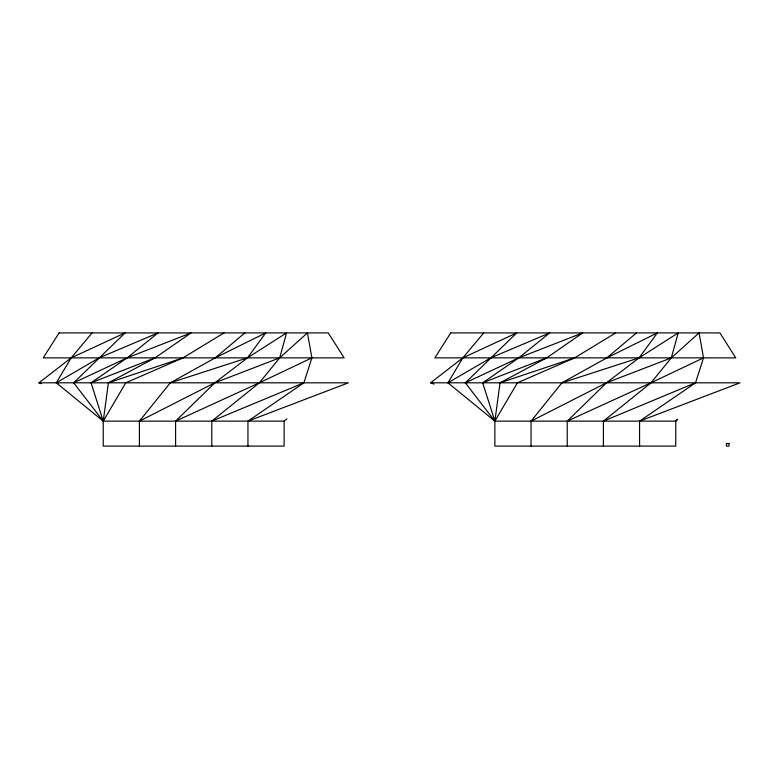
<?xml version="1.0" encoding="UTF-8"?>
<svg xmlns="http://www.w3.org/2000/svg" width="779" height="779" viewBox="0 0 779 779"><rect width="100%" height="100%" fill="white"/><g stroke="black" fill="none" stroke-linecap="round" stroke-linejoin="round"><path stroke-width="1.17" d="M284.131 421.137L103.237 421.137L108.408 382.81L155.05 357.863L191.04 332.915L127.104 357.863L73.684 382.81L103.237 421.137L103.237 446.085L284.131 446.085L284.131 421.137L286.945 418.839M677.642 419.608L675.763 421.137L494.869 421.137L500.04 382.81L546.692 357.863L582.673 332.915L518.736 357.863L465.316 382.81L494.869 421.137L494.869 446.085L675.763 446.085L675.763 421.137L677.243 419.219M247.946 446.085L247.946 421.137L303.888 382.81L311.902 357.863L307.423 332.915L279.68 357.863L259.358 382.81L211.771 421.137L211.771 446.085M639.588 446.085L639.588 421.137L695.52 382.81L703.534 357.863L699.055 332.915L671.313 357.863L650.991 382.81L603.404 421.137L603.404 446.085M92.078 332.915L71.191 357.863L56.312 382.81L103.237 421.137L125.77 382.81L183.007 357.863L224.021 332.915M483.72 332.915L462.833 357.863L447.954 382.81L494.869 421.137L517.412 382.81L574.639 357.863L615.663 332.915M139.412 446.085L139.412 421.137L170.299 382.81L215.228 357.863L265.727 332.915L247.449 357.863L214.829 382.81L175.596 421.137L175.596 446.085M531.054 446.085L531.054 421.137L561.932 382.81L606.86 357.863L657.359 332.915L639.092 357.863L606.461 382.81L567.229 421.137L567.229 446.085M73.684 382.81L125.068 332.915L71.191 357.863L38.95 382.81L41.209 383.677M465.316 382.81L516.701 332.915L462.833 357.863L430.583 382.81L433.971 384.105M215.228 357.863L244.869 332.915M606.86 357.863L636.511 332.915M103.237 421.137L91.046 382.81L127.104 357.863L158.049 332.915L99.147 357.863L56.312 382.81L58.503 383.823M494.869 421.137L482.678 382.81L518.736 357.863L549.692 332.915L490.78 357.863L447.954 382.81M139.412 421.137L214.829 382.81L279.68 357.863L286.575 332.915L247.449 357.863L170.299 382.81M531.054 421.137L606.461 382.81L671.313 357.863L678.207 332.915L639.092 357.863L561.932 382.81M311.902 357.863L259.358 382.81L175.596 421.137M703.534 357.863L650.991 382.81L567.229 421.137M211.771 421.137L303.888 382.81M603.404 421.137L695.52 382.81M91.046 382.81L155.05 357.863M482.678 382.81L546.692 357.863M247.946 421.137L348.417 382.81L38.95 382.81M639.588 421.137L740.05 382.81L430.583 382.81M108.408 382.81L183.007 357.863M500.04 382.81L574.639 357.863M59.097 332.915L43.244 357.863L344.123 357.863L328.271 332.915L59.097 332.915M450.729 332.915L434.877 357.863L735.756 357.863L719.903 332.915L450.729 332.915M728.969 443.494L726.379 443.494L726.379 446.085L728.969 446.085L728.969 443.494"/></g></svg>
